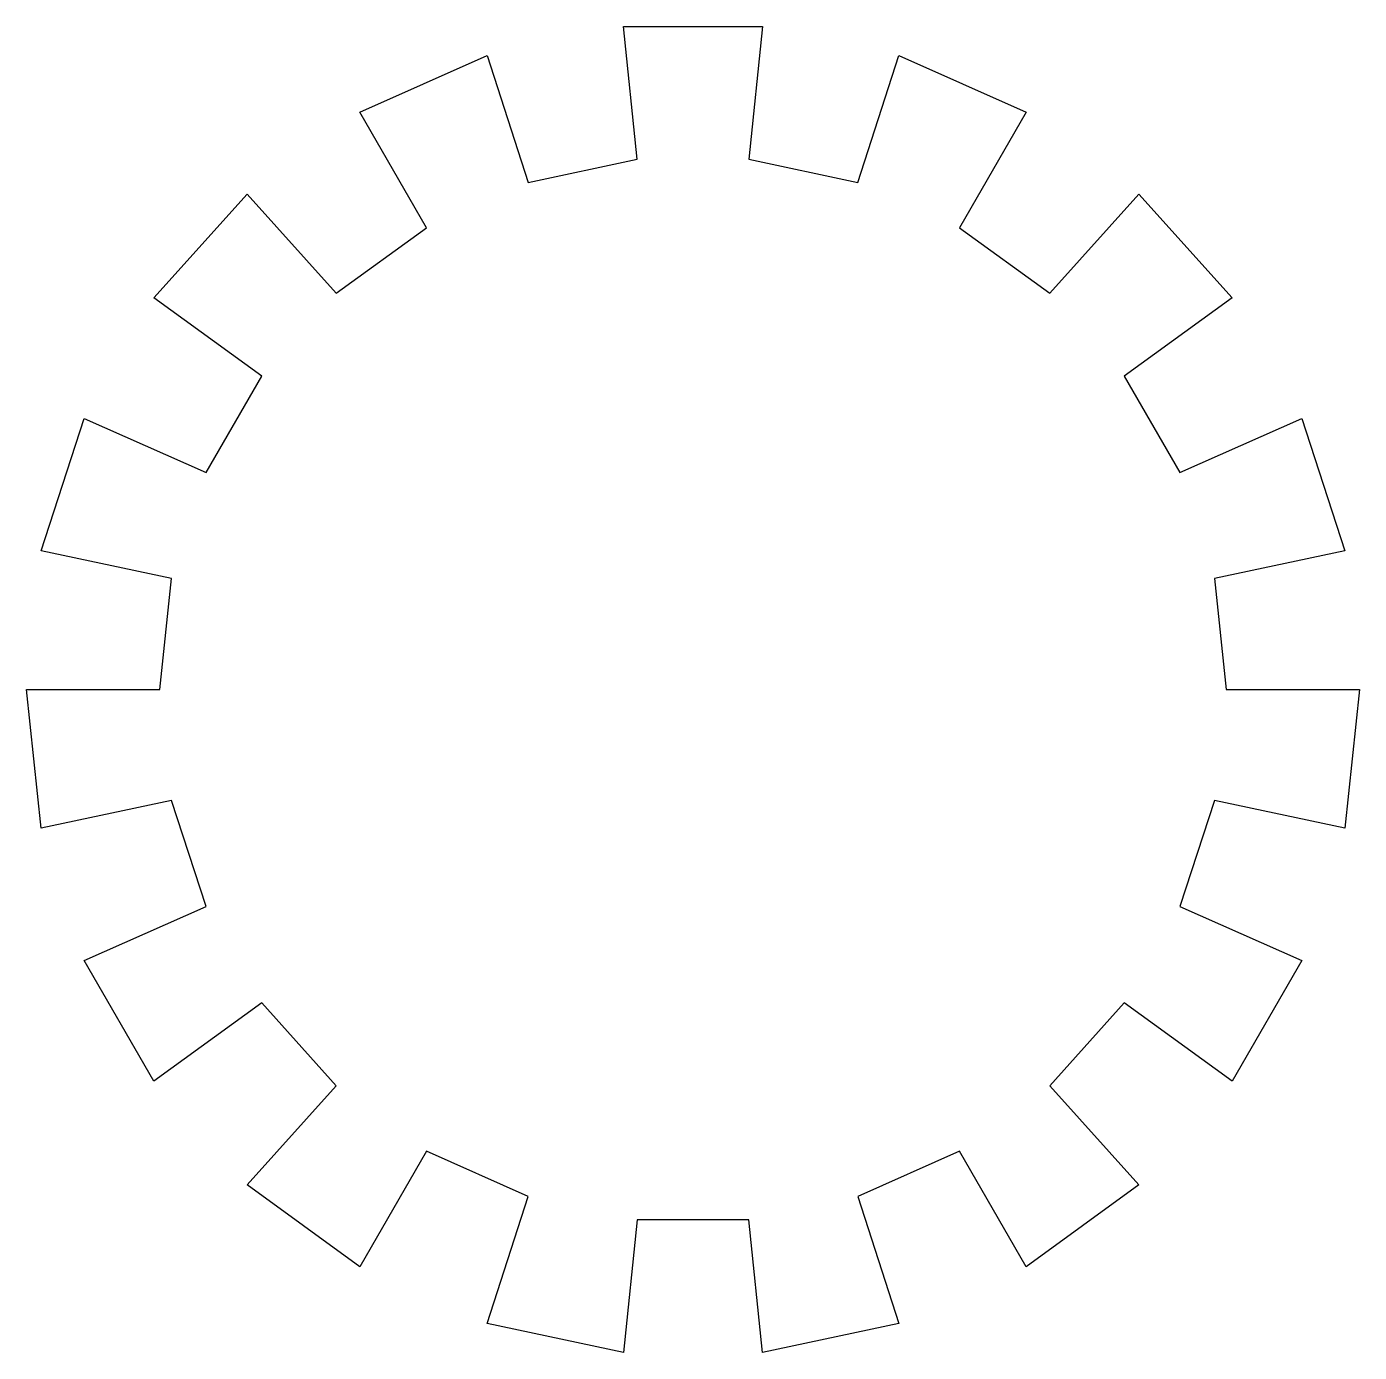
# Model space of a CAD drawing. Extents: x -25 to 25, y -24.9 to 24.9.
import ezdxf

# ---------------------------------------------------------------- set-up
doc = ezdxf.new("R2010")
doc.units = 0
doc.header["$MEASUREMENT"] = 0
doc.layers.add('Elements', color=7, linetype='Continuous')

msp = doc.modelspace()

# ---------------------------------------------------------------- linework, layer by layer
at = {"layer": 'Elements'}
for p, q in [((-2.09057, 19.890438), (-2.613212, 24.863047)), ((-2.613212, 24.863047), (2.613212, 24.863047)), ((2.613212, 24.863047), (2.09057, 19.890438)), ((-12.5, 21.650635), (-7.725424, 23.776413)), ((-7.725424, 23.776413), (-6.180339, 19.02113)), ((6.180339, 19.02113), (7.725424, 23.776413)), ((7.725424, 23.776413), (12.5, 21.650635)), ((-10, 17.320507), (-12.5, 21.650635)), ((12.5, 21.650635), (10, 17.320507)), ((-6.18034, 19.02113), (-2.09057, 19.890438)), ((2.090569, 19.890438), (6.180339, 19.02113)), ((-20.225426, 14.694632), (-16.728266, 18.578621)), ((-16.728266, 18.578621), (-13.382612, 14.862897)), ((13.382611, 14.862896), (16.728264, 18.578621)), ((16.728264, 18.578621), (20.225426, 14.694631)), ((-13.382612, 14.862896), (-10, 17.320507)), ((9.999999, 17.320507), (13.382611, 14.862896)), ((-16.18034, 11.755705), (-20.225426, 14.694632)), ((20.225426, 14.694631), (16.18034, 11.755704)), ((-18.27091, 8.134732), (-16.18034, 11.755705)), ((16.18034, 11.755705), (18.270908, 8.134732)), ((-24.45369, 5.197792), (-22.838636, 10.168417)), ((-22.838636, 10.168417), (-18.270908, 8.134733)), ((18.270908, 8.134732), (22.838636, 10.168416)), ((22.838636, 10.168416), (24.45369, 5.197791)), ((-19.562952, 4.158234), (-24.45369, 5.197792)), ((24.45369, 5.197791), (19.562952, 4.158233)), ((-20, 0), (-19.562952, 4.158234)), ((19.562952, 4.158234), (20, 0)), ((-24.45369, -5.197793), (-25, 0.000001)), ((-25, 0.000001), (-20, 0.000001)), ((20, 0), (25, 0)), ((25, 0), (24.45369, -5.197793)), ((-19.562952, -4.158234), (-24.45369, -5.197793)), ((-18.27091, -8.134733), (-19.562952, -4.158234)), ((19.562952, -4.158234), (18.270908, -8.134733)), ((24.45369, -5.197793), (19.562952, -4.158235)), ((-22.838636, -10.168415), (-18.27091, -8.134732)), ((18.270908, -8.134733), (22.838636, -10.168416)), ((-20.225426, -14.694632), (-22.838636, -10.168415)), ((22.838636, -10.168416), (20.225424, -14.694633)), ((-16.18034, -11.755705), (-20.225426, -14.694632)), ((-13.382612, -14.862897), (-16.18034, -11.755705)), ((16.18034, -11.755705), (13.382611, -14.862897)), ((20.225424, -14.694633), (16.180338, -11.755706)), ((-16.728266, -18.578621), (-13.382613, -14.862896)), ((13.382611, -14.862897), (16.728264, -18.578621)), ((-10, -17.320509), (-12.5, -21.650635)), ((-6.18034, -19.02113), (-10, -17.320509)), ((9.999999, -17.320509), (6.180339, -19.02113)), ((12.499999, -21.650635), (9.999999, -17.320509)), ((-12.5, -21.650635), (-16.728266, -18.578621)), ((16.728264, -18.578621), (12.499999, -21.650635)), ((-7.725426, -23.776413), (-6.180341, -19.02113)), ((6.180339, -19.02113), (7.725424, -23.776413)), ((-2.09057, -19.890438), (-2.613212, -24.863047)), ((2.090569, -19.890438), (-2.09057, -19.890438)), ((2.61321, -24.863047), (2.090568, -19.890438)), ((-2.613212, -24.863047), (-7.725426, -23.776413)), ((7.725424, -23.776413), (2.61321, -24.863047))]:
    msp.add_line(p, q, dxfattribs=at)

doc.saveas('drawing.dxf')
